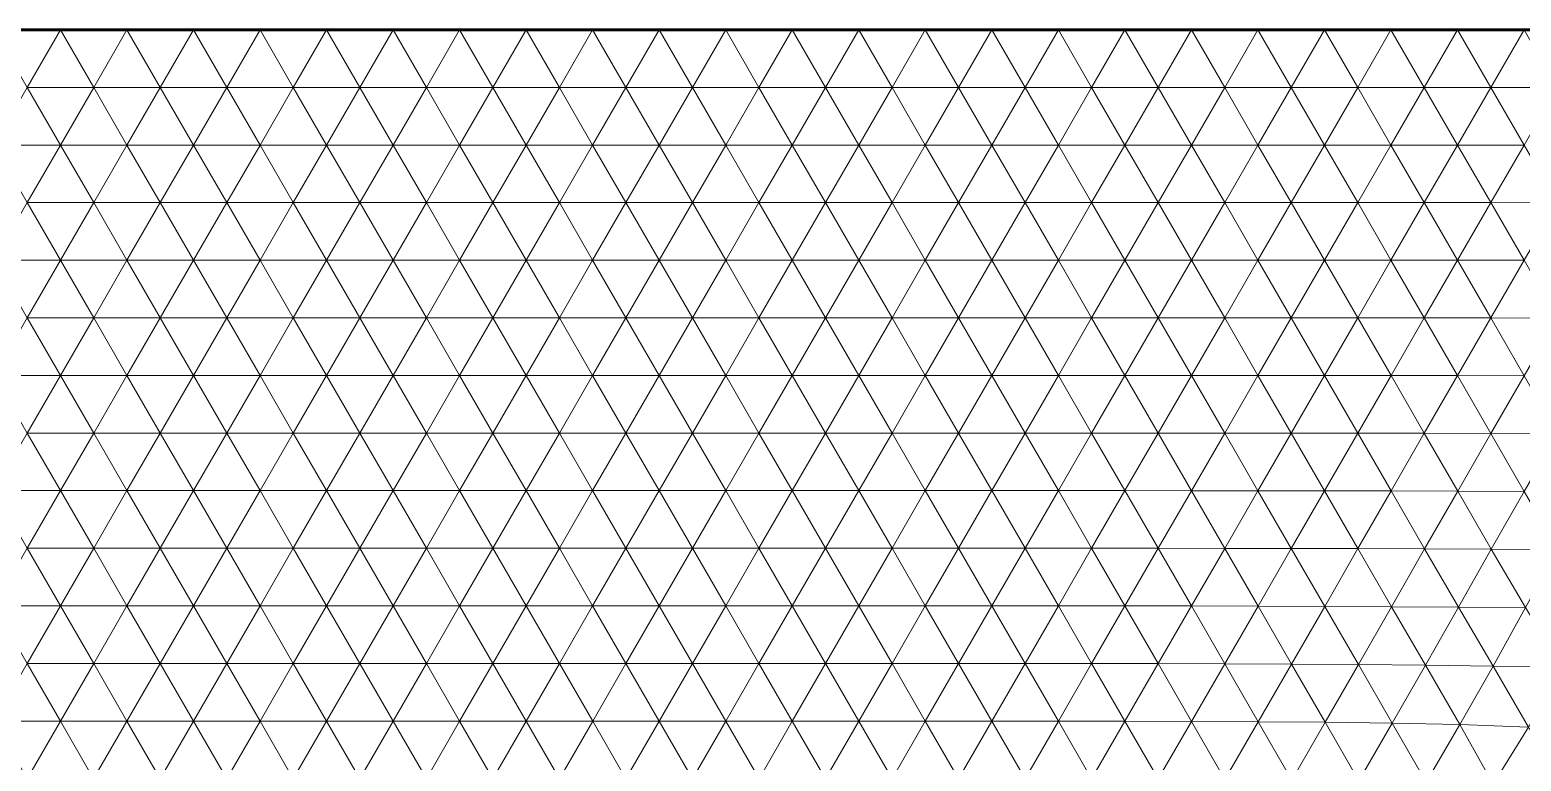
# Model space of a CAD drawing. Extents: x 1.2 to 53.9, y -43.5 to 3.2.
# Drawn here: x 8.108 to 12.591, y -25.373 to -23.174 of the extents above; entities that cross this region are included whole.
import ezdxf

# ---------------------------------------------------------------- set-up
doc = ezdxf.new("R2010")
doc.units = 0
doc.header["$MEASUREMENT"] = 0
doc.layers.add('layer', color=7, linetype='Continuous')

msp = doc.modelspace()

# ---------------------------------------------------------------- linework, layer by layer
at = {"color": 1, "lineweight": 60}
msp.add_line((2, -23.1743), (15, -23.1743), dxfattribs=at)
at = {"layer": 'layer', "color": 47, "lineweight": 9}
for points in [[(8.2, -23.1743), (8, -23.1743), (8.1, -23.3475)], [(8.3, -23.3475), (8.2, -23.1743), (8.1, -23.3475)], [(8.4, -23.1743), (8.2, -23.1743), (8.3, -23.3475)], [(8.5, -23.3475), (8.4, -23.1743), (8.3, -23.3475)], [(8.6, -23.1743), (8.4, -23.1743), (8.5, -23.3475)], [(8.7, -23.3475), (8.6, -23.1743), (8.5, -23.3475)], [(8.8, -23.1743), (8.6, -23.1743), (8.7, -23.3475)], [(8.9, -23.3475), (8.8, -23.1743), (8.7, -23.3475)], [(9, -23.1743), (8.8, -23.1743), (8.9, -23.3475)], [(9.1, -23.3475), (9, -23.1743), (8.9, -23.3475)], [(9.2, -23.1743), (9, -23.1743), (9.1, -23.3475)], [(9.3, -23.3475), (9.2, -23.1743), (9.1, -23.3475)], [(9.4, -23.1743), (9.2, -23.1743), (9.3, -23.3475)], [(9.5, -23.3475), (9.4, -23.1743), (9.3, -23.3475)], [(9.6, -23.1743), (9.4, -23.1743), (9.5, -23.3475)], [(9.7, -23.3475), (9.6, -23.1743), (9.5, -23.3475)], [(9.8, -23.1743), (9.6, -23.1743), (9.7, -23.3475)], [(9.9, -23.3475), (9.8, -23.1743), (9.7, -23.3475)], [(10, -23.1743), (9.8, -23.1743), (9.9, -23.3475)], [(10.1, -23.3475), (10, -23.1743), (9.9, -23.3475)], [(10.2, -23.1743), (10, -23.1743), (10.1, -23.3475)], [(10.3, -23.3475), (10.2, -23.1743), (10.1, -23.3475)], [(10.4, -23.1743), (10.2, -23.1743), (10.3, -23.3475)], [(10.5, -23.3475), (10.4, -23.1743), (10.3, -23.3475)], [(10.6, -23.1743), (10.4, -23.1743), (10.5, -23.3475)], [(10.7, -23.3475), (10.6, -23.1743), (10.5, -23.3475)], [(10.8, -23.1743), (10.6, -23.1743), (10.7, -23.3475)], [(10.9, -23.3475), (10.8, -23.1743), (10.7, -23.3475)], [(11, -23.1743), (10.8, -23.1743), (10.9, -23.3475)], [(11.1, -23.3475), (11, -23.1743), (10.9, -23.3475)], [(11.2, -23.1743), (11, -23.1743), (11.1, -23.3475)], [(11.3, -23.3475), (11.2, -23.1743), (11.1, -23.3475)], [(11.4, -23.1743), (11.2, -23.1743), (11.3, -23.3475)], [(11.5, -23.3475), (11.4, -23.1743), (11.3, -23.3475)], [(11.6, -23.1743), (11.4, -23.1743), (11.5, -23.3475)], [(11.7, -23.3475), (11.6, -23.1743), (11.5, -23.3475)], [(11.8, -23.1743), (11.6, -23.1743), (11.7, -23.3475)], [(11.9, -23.3475), (11.8, -23.1743), (11.7, -23.3475)], [(12, -23.1743), (11.8, -23.1743), (11.9, -23.3475)], [(12.1, -23.3475), (12, -23.1743), (11.9, -23.3475)], [(12.2, -23.1743), (12, -23.1743), (12.1, -23.3475)], [(12.3, -23.3475), (12.2, -23.1743), (12.1, -23.3475)], [(12.4, -23.1743), (12.2, -23.1743), (12.3, -23.3475)], [(12.5, -23.3475), (12.4, -23.1743), (12.3, -23.3475)], [(12.6, -23.1743), (12.4, -23.1743), (12.5, -23.3475)], [(12.7, -23.3476), (12.6, -23.1743), (12.5, -23.3475)], [(8.2, -23.5207), (8.1, -23.3475), (8, -23.5207)], [(8.3, -23.3475), (8.1, -23.3475), (8.2, -23.5207)], [(8.4, -23.5207), (8.3, -23.3475), (8.2, -23.5207)], [(8.5, -23.3475), (8.3, -23.3475), (8.4, -23.5207)], [(8.6, -23.5207), (8.5, -23.3475), (8.4, -23.5207)], [(8.7, -23.3475), (8.5, -23.3475), (8.6, -23.5207)], [(8.8, -23.5207), (8.7, -23.3475), (8.6, -23.5207)], [(8.9, -23.3475), (8.7, -23.3475), (8.8, -23.5207)], [(9, -23.5207), (8.9, -23.3475), (8.8, -23.5207)], [(9.1, -23.3475), (8.9, -23.3475), (9, -23.5207)], [(9.2, -23.5207), (9.1, -23.3475), (9, -23.5207)], [(9.3, -23.3475), (9.1, -23.3475), (9.2, -23.5207)], [(9.4, -23.5207), (9.3, -23.3475), (9.2, -23.5207)], [(9.5, -23.3475), (9.3, -23.3475), (9.4, -23.5207)], [(9.6, -23.5207), (9.5, -23.3475), (9.4, -23.5207)], [(9.7, -23.3475), (9.5, -23.3475), (9.6, -23.5207)], [(9.8, -23.5207), (9.7, -23.3475), (9.6, -23.5207)], [(9.9, -23.3475), (9.7, -23.3475), (9.8, -23.5207)], [(10, -23.5207), (9.9, -23.3475), (9.8, -23.5207)], [(10.1, -23.3475), (9.9, -23.3475), (10, -23.5207)], [(10.2, -23.5207), (10.1, -23.3475), (10, -23.5207)], [(10.3, -23.3475), (10.1, -23.3475), (10.2, -23.5207)], [(10.4, -23.5207), (10.3, -23.3475), (10.2, -23.5207)], [(10.5, -23.3475), (10.3, -23.3475), (10.4, -23.5207)], [(10.6, -23.5207), (10.5, -23.3475), (10.4, -23.5207)], [(10.7, -23.3475), (10.5, -23.3475), (10.6, -23.5207)], [(10.8, -23.5207), (10.7, -23.3475), (10.6, -23.5207)], [(10.9, -23.3475), (10.7, -23.3475), (10.8, -23.5207)], [(11, -23.5207), (10.9, -23.3475), (10.8, -23.5207)], [(11.1, -23.3475), (10.9, -23.3475), (11, -23.5207)], [(11.2, -23.5207), (11.1, -23.3475), (11, -23.5207)], [(11.3, -23.3475), (11.1, -23.3475), (11.2, -23.5207)], [(11.4, -23.5207), (11.3, -23.3475), (11.2, -23.5207)], [(11.5, -23.3475), (11.3, -23.3475), (11.4, -23.5207)], [(11.6, -23.5207), (11.5, -23.3475), (11.4, -23.5207)], [(11.7, -23.3475), (11.5, -23.3475), (11.6, -23.5207)], [(11.8, -23.5207), (11.7, -23.3475), (11.6, -23.5207)], [(11.9, -23.3475), (11.7, -23.3475), (11.8, -23.5207)], [(12, -23.5207), (11.9, -23.3475), (11.8, -23.5207)], [(12.1, -23.3475), (11.9, -23.3475), (12, -23.5207)], [(12.2, -23.5207), (12.1, -23.3475), (12, -23.5207)], [(12.3, -23.3475), (12.1, -23.3475), (12.2, -23.5207)], [(12.4, -23.5208), (12.3, -23.3475), (12.2, -23.5207)], [(12.5, -23.3475), (12.3, -23.3475), (12.4, -23.5208)], [(12.6, -23.5208), (12.5, -23.3475), (12.4, -23.5208)], [(12.7, -23.3476), (12.5, -23.3475), (12.6, -23.5208)], [(8.2, -23.5207), (8, -23.5207), (8.1, -23.6939)], [(8.3, -23.6939), (8.2, -23.5207), (8.1, -23.6939)], [(8.4, -23.5207), (8.2, -23.5207), (8.3, -23.6939)], [(8.5, -23.6939), (8.4, -23.5207), (8.3, -23.6939)], [(8.6, -23.5207), (8.4, -23.5207), (8.5, -23.6939)], [(8.7, -23.6939), (8.6, -23.5207), (8.5, -23.6939)], [(8.8, -23.5207), (8.6, -23.5207), (8.7, -23.6939)], [(8.9, -23.6939), (8.8, -23.5207), (8.7, -23.6939)], [(9, -23.5207), (8.8, -23.5207), (8.9, -23.6939)], [(9.1, -23.6939), (9, -23.5207), (8.9, -23.6939)], [(9.2, -23.5207), (9, -23.5207), (9.1, -23.6939)], [(9.3, -23.6939), (9.2, -23.5207), (9.1, -23.6939)], [(9.4, -23.5207), (9.2, -23.5207), (9.3, -23.6939)], [(9.5, -23.6939), (9.4, -23.5207), (9.3, -23.6939)], [(9.6, -23.5207), (9.4, -23.5207), (9.5, -23.6939)], [(9.7, -23.6939), (9.6, -23.5207), (9.5, -23.6939)], [(9.8, -23.5207), (9.6, -23.5207), (9.7, -23.6939)], [(9.9, -23.6939), (9.8, -23.5207), (9.7, -23.6939)], [(10, -23.5207), (9.8, -23.5207), (9.9, -23.6939)], [(10.1, -23.6939), (10, -23.5207), (9.9, -23.6939)], [(10.2, -23.5207), (10, -23.5207), (10.1, -23.6939)], [(10.3, -23.6939), (10.2, -23.5207), (10.1, -23.6939)], [(10.4, -23.5207), (10.2, -23.5207), (10.3, -23.6939)], [(10.5, -23.6939), (10.4, -23.5207), (10.3, -23.6939)], [(10.6, -23.5207), (10.4, -23.5207), (10.5, -23.6939)], [(10.7, -23.6939), (10.6, -23.5207), (10.5, -23.6939)], [(10.8, -23.5207), (10.6, -23.5207), (10.7, -23.6939)], [(10.9, -23.6939), (10.8, -23.5207), (10.7, -23.6939)], [(11, -23.5207), (10.8, -23.5207), (10.9, -23.6939)], [(11.1, -23.6939), (11, -23.5207), (10.9, -23.6939)], [(11.2, -23.5207), (11, -23.5207), (11.1, -23.6939)], [(11.3, -23.6939), (11.2, -23.5207), (11.1, -23.6939)], [(11.4, -23.5207), (11.2, -23.5207), (11.3, -23.6939)], [(11.5, -23.6939), (11.4, -23.5207), (11.3, -23.6939)], [(11.6, -23.5207), (11.4, -23.5207), (11.5, -23.6939)], [(11.7, -23.6939), (11.6, -23.5207), (11.5, -23.6939)], [(11.8, -23.5207), (11.6, -23.5207), (11.7, -23.6939)], [(11.9, -23.6939), (11.8, -23.5207), (11.7, -23.6939)], [(12, -23.5207), (11.8, -23.5207), (11.9, -23.6939)], [(12.1, -23.6939), (12, -23.5207), (11.9, -23.6939)], [(12.2, -23.5207), (12, -23.5207), (12.1, -23.6939)], [(12.3, -23.694), (12.2, -23.5207), (12.1, -23.6939)], [(12.4, -23.5208), (12.2, -23.5207), (12.3, -23.694)], [(12.5, -23.694), (12.4, -23.5208), (12.3, -23.694)], [(12.6, -23.5208), (12.4, -23.5208), (12.5, -23.694)], [(12.7001, -23.6941), (12.6, -23.5208), (12.5, -23.694)], [(8.2, -23.8671), (8.1, -23.6939), (8, -23.8671)], [(8.3, -23.6939), (8.1, -23.6939), (8.2, -23.8671)], [(8.4, -23.8671), (8.3, -23.6939), (8.2, -23.8671)], [(8.5, -23.6939), (8.3, -23.6939), (8.4, -23.8671)], [(8.6, -23.8671), (8.5, -23.6939), (8.4, -23.8671)], [(8.7, -23.6939), (8.5, -23.6939), (8.6, -23.8671)], [(8.8, -23.8671), (8.7, -23.6939), (8.6, -23.8671)], [(8.9, -23.6939), (8.7, -23.6939), (8.8, -23.8671)], [(9, -23.8671), (8.9, -23.6939), (8.8, -23.8671)], [(9.1, -23.6939), (8.9, -23.6939), (9, -23.8671)], [(9.2, -23.8671), (9.1, -23.6939), (9, -23.8671)], [(9.3, -23.6939), (9.1, -23.6939), (9.2, -23.8671)], [(9.4, -23.8671), (9.3, -23.6939), (9.2, -23.8671)], [(9.5, -23.6939), (9.3, -23.6939), (9.4, -23.8671)], [(9.6, -23.8671), (9.5, -23.6939), (9.4, -23.8671)], [(9.7, -23.6939), (9.5, -23.6939), (9.6, -23.8671)], [(9.8, -23.8671), (9.7, -23.6939), (9.6, -23.8671)], [(9.9, -23.6939), (9.7, -23.6939), (9.8, -23.8671)], [(10, -23.8671), (9.9, -23.6939), (9.8, -23.8671)], [(10.1, -23.6939), (9.9, -23.6939), (10, -23.8671)], [(10.2, -23.8671), (10.1, -23.6939), (10, -23.8671)], [(10.3, -23.6939), (10.1, -23.6939), (10.2, -23.8671)], [(10.4, -23.8671), (10.3, -23.6939), (10.2, -23.8671)], [(10.5, -23.6939), (10.3, -23.6939), (10.4, -23.8671)], [(10.6, -23.8671), (10.5, -23.6939), (10.4, -23.8671)], [(10.7, -23.6939), (10.5, -23.6939), (10.6, -23.8671)], [(10.8, -23.8671), (10.7, -23.6939), (10.6, -23.8671)], [(10.9, -23.6939), (10.7, -23.6939), (10.8, -23.8671)], [(11, -23.8671), (10.9, -23.6939), (10.8, -23.8671)], [(11.1, -23.6939), (10.9, -23.6939), (11, -23.8671)], [(11.2, -23.8671), (11.1, -23.6939), (11, -23.8671)], [(11.3, -23.6939), (11.1, -23.6939), (11.2, -23.8671)], [(11.4, -23.8671), (11.3, -23.6939), (11.2, -23.8671)], [(11.5, -23.6939), (11.3, -23.6939), (11.4, -23.8671)], [(11.6, -23.8671), (11.5, -23.6939), (11.4, -23.8671)], [(11.7, -23.6939), (11.5, -23.6939), (11.6, -23.8671)], [(11.8, -23.8671), (11.7, -23.6939), (11.6, -23.8671)], [(11.9, -23.6939), (11.7, -23.6939), (11.8, -23.8671)], [(12, -23.8672), (11.9, -23.6939), (11.8, -23.8671)], [(12.1, -23.6939), (11.9, -23.6939), (12, -23.8672)], [(12.2, -23.8672), (12.1, -23.6939), (12, -23.8672)], [(12.3, -23.694), (12.1, -23.6939), (12.2, -23.8672)], [(12.4, -23.8673), (12.3, -23.694), (12.2, -23.8672)], [(12.5, -23.694), (12.3, -23.694), (12.4, -23.8673)], [(12.6001, -23.8674), (12.5, -23.694), (12.4, -23.8673)], [(12.7001, -23.6941), (12.5, -23.694), (12.6001, -23.8674)], [(8.2, -23.8671), (8, -23.8671), (8.1, -24.0403)], [(8.3, -24.0403), (8.2, -23.8671), (8.1, -24.0403)], [(8.4, -23.8671), (8.2, -23.8671), (8.3, -24.0403)], [(8.5, -24.0403), (8.4, -23.8671), (8.3, -24.0403)], [(8.6, -23.8671), (8.4, -23.8671), (8.5, -24.0403)], [(8.7, -24.0403), (8.6, -23.8671), (8.5, -24.0403)], [(8.8, -23.8671), (8.6, -23.8671), (8.7, -24.0403)], [(8.9, -24.0403), (8.8, -23.8671), (8.7, -24.0403)], [(9, -23.8671), (8.8, -23.8671), (8.9, -24.0403)], [(9.1, -24.0403), (9, -23.8671), (8.9, -24.0403)], [(9.2, -23.8671), (9, -23.8671), (9.1, -24.0403)], [(9.3, -24.0403), (9.2, -23.8671), (9.1, -24.0403)], [(9.4, -23.8671), (9.2, -23.8671), (9.3, -24.0403)], [(9.5, -24.0403), (9.4, -23.8671), (9.3, -24.0403)], [(9.6, -23.8671), (9.4, -23.8671), (9.5, -24.0403)], [(9.7, -24.0403), (9.6, -23.8671), (9.5, -24.0403)], [(9.8, -23.8671), (9.6, -23.8671), (9.7, -24.0403)], [(9.9, -24.0403), (9.8, -23.8671), (9.7, -24.0403)], [(10, -23.8671), (9.8, -23.8671), (9.9, -24.0403)], [(10.1, -24.0403), (10, -23.8671), (9.9, -24.0403)], [(10.2, -23.8671), (10, -23.8671), (10.1, -24.0403)], [(10.3, -24.0403), (10.2, -23.8671), (10.1, -24.0403)], [(10.4, -23.8671), (10.2, -23.8671), (10.3, -24.0403)], [(10.5, -24.0403), (10.4, -23.8671), (10.3, -24.0403)], [(10.6, -23.8671), (10.4, -23.8671), (10.5, -24.0403)], [(10.7, -24.0403), (10.6, -23.8671), (10.5, -24.0403)], [(10.8, -23.8671), (10.6, -23.8671), (10.7, -24.0403)], [(10.9, -24.0403), (10.8, -23.8671), (10.7, -24.0403)], [(11, -23.8671), (10.8, -23.8671), (10.9, -24.0403)], [(11.1, -24.0403), (11, -23.8671), (10.9, -24.0403)], [(11.2, -23.8671), (11, -23.8671), (11.1, -24.0403)], [(11.3, -24.0403), (11.2, -23.8671), (11.1, -24.0403)], [(11.4, -23.8671), (11.2, -23.8671), (11.3, -24.0403)], [(11.5, -24.0403), (11.4, -23.8671), (11.3, -24.0403)], [(11.6, -23.8671), (11.4, -23.8671), (11.5, -24.0403)], [(11.7, -24.0404), (11.6, -23.8671), (11.5, -24.0403)], [(11.8, -23.8671), (11.6, -23.8671), (11.7, -24.0404)], [(11.9, -24.0404), (11.8, -23.8671), (11.7, -24.0404)], [(12, -23.8672), (11.8, -23.8671), (11.9, -24.0404)], [(12.1, -24.0404), (12, -23.8672), (11.9, -24.0404)], [(12.2, -23.8672), (12, -23.8672), (12.1, -24.0404)], [(12.3, -24.0405), (12.2, -23.8672), (12.1, -24.0404)], [(12.4, -23.8673), (12.2, -23.8672), (12.3, -24.0405)], [(12.5001, -24.0407), (12.4, -23.8673), (12.3, -24.0405)], [(12.6001, -23.8674), (12.4, -23.8673), (12.5001, -24.0407)], [(12.7002, -24.041), (12.6001, -23.8674), (12.5001, -24.0407)], [(8.2, -24.2135), (8.1, -24.0403), (8, -24.2135)], [(8.3, -24.0403), (8.1, -24.0403), (8.2, -24.2135)], [(8.4, -24.2135), (8.3, -24.0403), (8.2, -24.2135)], [(8.5, -24.0403), (8.3, -24.0403), (8.4, -24.2135)], [(8.6, -24.2135), (8.5, -24.0403), (8.4, -24.2135)], [(8.7, -24.0403), (8.5, -24.0403), (8.6, -24.2135)], [(8.8, -24.2135), (8.7, -24.0403), (8.6, -24.2135)], [(8.9, -24.0403), (8.7, -24.0403), (8.8, -24.2135)], [(9, -24.2135), (8.9, -24.0403), (8.8, -24.2135)], [(9.1, -24.0403), (8.9, -24.0403), (9, -24.2135)], [(9.2, -24.2135), (9.1, -24.0403), (9, -24.2135)], [(9.3, -24.0403), (9.1, -24.0403), (9.2, -24.2135)], [(9.4, -24.2135), (9.3, -24.0403), (9.2, -24.2135)], [(9.5, -24.0403), (9.3, -24.0403), (9.4, -24.2135)], [(9.6, -24.2135), (9.5, -24.0403), (9.4, -24.2135)], [(9.7, -24.0403), (9.5, -24.0403), (9.6, -24.2135)], [(9.8, -24.2135), (9.7, -24.0403), (9.6, -24.2135)], [(9.9, -24.0403), (9.7, -24.0403), (9.8, -24.2135)], [(10, -24.2135), (9.9, -24.0403), (9.8, -24.2135)], [(10.1, -24.0403), (9.9, -24.0403), (10, -24.2135)], [(10.2, -24.2135), (10.1, -24.0403), (10, -24.2135)], [(10.3, -24.0403), (10.1, -24.0403), (10.2, -24.2135)], [(10.4, -24.2135), (10.3, -24.0403), (10.2, -24.2135)], [(10.5, -24.0403), (10.3, -24.0403), (10.4, -24.2135)], [(10.6, -24.2135), (10.5, -24.0403), (10.4, -24.2135)], [(10.7, -24.0403), (10.5, -24.0403), (10.6, -24.2135)], [(10.8, -24.2135), (10.7, -24.0403), (10.6, -24.2135)], [(10.9, -24.0403), (10.7, -24.0403), (10.8, -24.2135)], [(11, -24.2135), (10.9, -24.0403), (10.8, -24.2135)], [(11.1, -24.0403), (10.9, -24.0403), (11, -24.2135)], [(11.2, -24.2135), (11.1, -24.0403), (11, -24.2135)], [(11.3, -24.0403), (11.1, -24.0403), (11.2, -24.2135)], [(11.4, -24.2136), (11.3, -24.0403), (11.2, -24.2135)], [(11.5, -24.0403), (11.3, -24.0403), (11.4, -24.2136)], [(11.6, -24.2136), (11.5, -24.0403), (11.4, -24.2136)], [(11.7, -24.0404), (11.5, -24.0403), (11.6, -24.2136)], [(11.8, -24.2136), (11.7, -24.0404), (11.6, -24.2136)], [(11.9, -24.0404), (11.7, -24.0404), (11.8, -24.2136)], [(12, -24.2137), (11.9, -24.0404), (11.8, -24.2136)], [(12.1, -24.0404), (11.9, -24.0404), (12, -24.2137)], [(12.2001, -24.2138), (12.1, -24.0404), (12, -24.2137)], [(12.3, -24.0405), (12.1, -24.0404), (12.2001, -24.2138)], [(12.4001, -24.214), (12.3, -24.0405), (12.2001, -24.2138)], [(12.5001, -24.0407), (12.3, -24.0405), (12.4001, -24.214)], [(12.6002, -24.2144), (12.5001, -24.0407), (12.4001, -24.214)], [(12.7002, -24.041), (12.5001, -24.0407), (12.6002, -24.2144)], [(8.2, -24.2135), (8, -24.2135), (8.1, -24.3868)], [(8.3, -24.3868), (8.2, -24.2135), (8.1, -24.3868)], [(8.4, -24.2135), (8.2, -24.2135), (8.3, -24.3868)], [(8.5, -24.3868), (8.4, -24.2135), (8.3, -24.3868)], [(8.6, -24.2135), (8.4, -24.2135), (8.5, -24.3868)], [(8.7, -24.3868), (8.6, -24.2135), (8.5, -24.3868)], [(8.8, -24.2135), (8.6, -24.2135), (8.7, -24.3868)], [(8.9, -24.3868), (8.8, -24.2135), (8.7, -24.3868)], [(9, -24.2135), (8.8, -24.2135), (8.9, -24.3868)], [(9.1, -24.3868), (9, -24.2135), (8.9, -24.3868)], [(9.2, -24.2135), (9, -24.2135), (9.1, -24.3868)], [(9.3, -24.3868), (9.2, -24.2135), (9.1, -24.3868)], [(9.4, -24.2135), (9.2, -24.2135), (9.3, -24.3868)], [(9.5, -24.3868), (9.4, -24.2135), (9.3, -24.3868)], [(9.6, -24.2135), (9.4, -24.2135), (9.5, -24.3868)], [(9.7, -24.3868), (9.6, -24.2135), (9.5, -24.3868)], [(9.8, -24.2135), (9.6, -24.2135), (9.7, -24.3868)], [(9.9, -24.3868), (9.8, -24.2135), (9.7, -24.3868)], [(10, -24.2135), (9.8, -24.2135), (9.9, -24.3868)], [(10.1, -24.3868), (10, -24.2135), (9.9, -24.3868)], [(10.2, -24.2135), (10, -24.2135), (10.1, -24.3868)], [(10.3, -24.3868), (10.2, -24.2135), (10.1, -24.3868)], [(10.4, -24.2135), (10.2, -24.2135), (10.3, -24.3868)], [(10.5, -24.3868), (10.4, -24.2135), (10.3, -24.3868)], [(10.6, -24.2135), (10.4, -24.2135), (10.5, -24.3868)], [(10.7, -24.3868), (10.6, -24.2135), (10.5, -24.3868)], [(10.8, -24.2135), (10.6, -24.2135), (10.7, -24.3868)], [(10.9, -24.3868), (10.8, -24.2135), (10.7, -24.3868)], [(11, -24.2135), (10.8, -24.2135), (10.9, -24.3868)], [(11.1, -24.3868), (11, -24.2135), (10.9, -24.3868)], [(11.2, -24.2135), (11, -24.2135), (11.1, -24.3868)], [(11.3, -24.3868), (11.2, -24.2135), (11.1, -24.3868)], [(11.4, -24.2136), (11.2, -24.2135), (11.3, -24.3868)], [(11.5, -24.3868), (11.4, -24.2136), (11.3, -24.3868)], [(11.6, -24.2136), (11.4, -24.2136), (11.5, -24.3868)], [(11.7, -24.3868), (11.6, -24.2136), (11.5, -24.3868)], [(11.8, -24.2136), (11.6, -24.2136), (11.7, -24.3868)], [(11.9001, -24.3869), (11.8, -24.2136), (11.7, -24.3868)], [(12, -24.2137), (11.8, -24.2136), (11.9001, -24.3869)], [(12.1001, -24.3871), (12, -24.2137), (11.9001, -24.3869)], [(12.2001, -24.2138), (12, -24.2137), (12.1001, -24.3871)], [(12.3002, -24.3874), (12.2001, -24.2138), (12.1001, -24.3871)], [(12.4001, -24.214), (12.2001, -24.2138), (12.3002, -24.3874)], [(12.5002, -24.3879), (12.4001, -24.214), (12.3002, -24.3874)], [(12.6002, -24.2144), (12.4001, -24.214), (12.5002, -24.3879)], [(12.7003, -24.3888), (12.6002, -24.2144), (12.5002, -24.3879)], [(8.2, -24.56), (8.1, -24.3868), (8, -24.56)], [(8.3, -24.3868), (8.1, -24.3868), (8.2, -24.56)], [(8.4, -24.56), (8.3, -24.3868), (8.2, -24.56)], [(8.5, -24.3868), (8.3, -24.3868), (8.4, -24.56)], [(8.6, -24.56), (8.5, -24.3868), (8.4, -24.56)], [(8.7, -24.3868), (8.5, -24.3868), (8.6, -24.56)], [(8.8, -24.56), (8.7, -24.3868), (8.6, -24.56)], [(8.9, -24.3868), (8.7, -24.3868), (8.8, -24.56)], [(9, -24.56), (8.9, -24.3868), (8.8, -24.56)], [(9.1, -24.3868), (8.9, -24.3868), (9, -24.56)], [(9.2, -24.56), (9.1, -24.3868), (9, -24.56)], [(9.3, -24.3868), (9.1, -24.3868), (9.2, -24.56)], [(9.4, -24.56), (9.3, -24.3868), (9.2, -24.56)], [(9.5, -24.3868), (9.3, -24.3868), (9.4, -24.56)], [(9.6, -24.56), (9.5, -24.3868), (9.4, -24.56)], [(9.7, -24.3868), (9.5, -24.3868), (9.6, -24.56)], [(9.8, -24.56), (9.7, -24.3868), (9.6, -24.56)], [(9.9, -24.3868), (9.7, -24.3868), (9.8, -24.56)], [(10, -24.56), (9.9, -24.3868), (9.8, -24.56)], [(10.1, -24.3868), (9.9, -24.3868), (10, -24.56)], [(10.2, -24.56), (10.1, -24.3868), (10, -24.56)], [(10.3, -24.3868), (10.1, -24.3868), (10.2, -24.56)], [(10.4, -24.56), (10.3, -24.3868), (10.2, -24.56)], [(10.5, -24.3868), (10.3, -24.3868), (10.4, -24.56)], [(10.6, -24.56), (10.5, -24.3868), (10.4, -24.56)], [(10.7, -24.3868), (10.5, -24.3868), (10.6, -24.56)], [(10.8, -24.56), (10.7, -24.3868), (10.6, -24.56)], [(10.9, -24.3868), (10.7, -24.3868), (10.8, -24.56)], [(11, -24.56), (10.9, -24.3868), (10.8, -24.56)], [(11.1, -24.3868), (10.9, -24.3868), (11, -24.56)], [(11.2, -24.56), (11.1, -24.3868), (11, -24.56)], [(11.3, -24.3868), (11.1, -24.3868), (11.2, -24.56)], [(11.4, -24.56), (11.3, -24.3868), (11.2, -24.56)], [(11.5, -24.3868), (11.3, -24.3868), (11.4, -24.56)], [(11.6, -24.5601), (11.5, -24.3868), (11.4, -24.56)], [(11.7, -24.3868), (11.5, -24.3868), (11.6, -24.5601)], [(11.8001, -24.5602), (11.7, -24.3868), (11.6, -24.5601)], [(11.9001, -24.3869), (11.7, -24.3868), (11.8001, -24.5602)], [(12.0002, -24.5604), (11.9001, -24.3869), (11.8001, -24.5602)], [(12.1001, -24.3871), (11.9001, -24.3869), (12.0002, -24.5604)], [(12.2004, -24.5608), (12.1001, -24.3871), (12.0002, -24.5604)], [(12.3002, -24.3874), (12.1001, -24.3871), (12.2004, -24.5608)], [(12.4006, -24.5614), (12.3002, -24.3874), (12.2004, -24.5608)], [(12.5002, -24.3879), (12.3002, -24.3874), (12.4006, -24.5614)], [(12.6006, -24.5622), (12.5002, -24.3879), (12.4006, -24.5614)], [(12.7003, -24.3888), (12.5002, -24.3879), (12.6006, -24.5622)], [(8.2, -24.56), (8, -24.56), (8.1, -24.7332)], [(8.3, -24.7332), (8.2, -24.56), (8.1, -24.7332)], [(8.4, -24.56), (8.2, -24.56), (8.3, -24.7332)], [(8.5, -24.7332), (8.4, -24.56), (8.3, -24.7332)], [(8.6, -24.56), (8.4, -24.56), (8.5, -24.7332)], [(8.7, -24.7332), (8.6, -24.56), (8.5, -24.7332)], [(8.8, -24.56), (8.6, -24.56), (8.7, -24.7332)], [(8.9, -24.7332), (8.8, -24.56), (8.7, -24.7332)], [(9, -24.56), (8.8, -24.56), (8.9, -24.7332)], [(9.1, -24.7332), (9, -24.56), (8.9, -24.7332)], [(9.2, -24.56), (9, -24.56), (9.1, -24.7332)], [(9.3, -24.7332), (9.2, -24.56), (9.1, -24.7332)], [(9.4, -24.56), (9.2, -24.56), (9.3, -24.7332)], [(9.5, -24.7332), (9.4, -24.56), (9.3, -24.7332)], [(9.6, -24.56), (9.4, -24.56), (9.5, -24.7332)], [(9.7, -24.7332), (9.6, -24.56), (9.5, -24.7332)], [(9.8, -24.56), (9.6, -24.56), (9.7, -24.7332)], [(9.9, -24.7332), (9.8, -24.56), (9.7, -24.7332)], [(10, -24.56), (9.8, -24.56), (9.9, -24.7332)], [(10.1, -24.7332), (10, -24.56), (9.9, -24.7332)], [(10.2, -24.56), (10, -24.56), (10.1, -24.7332)], [(10.3, -24.7332), (10.2, -24.56), (10.1, -24.7332)], [(10.4, -24.56), (10.2, -24.56), (10.3, -24.7332)], [(10.5, -24.7332), (10.4, -24.56), (10.3, -24.7332)], [(10.6, -24.56), (10.4, -24.56), (10.5, -24.7332)], [(10.7, -24.7332), (10.6, -24.56), (10.5, -24.7332)], [(10.8, -24.56), (10.6, -24.56), (10.7, -24.7332)], [(10.9, -24.7332), (10.8, -24.56), (10.7, -24.7332)], [(11, -24.56), (10.8, -24.56), (10.9, -24.7332)], [(11.1, -24.7332), (11, -24.56), (10.9, -24.7332)], [(11.2, -24.56), (11, -24.56), (11.1, -24.7332)], [(11.3, -24.7332), (11.2, -24.56), (11.1, -24.7332)], [(11.4, -24.56), (11.2, -24.56), (11.3, -24.7332)], [(11.5001, -24.7333), (11.4, -24.56), (11.3, -24.7332)], [(11.6, -24.5601), (11.4, -24.56), (11.5001, -24.7333)], [(11.7001, -24.7335), (11.6, -24.5601), (11.5001, -24.7333)], [(11.8001, -24.5602), (11.6, -24.5601), (11.7001, -24.7335)], [(11.9003, -24.7338), (11.8001, -24.5602), (11.7001, -24.7335)], [(12.0002, -24.5604), (11.8001, -24.5602), (11.9003, -24.7338)], [(12.1006, -24.7344), (12.0002, -24.5604), (11.9003, -24.7338)], [(12.2004, -24.5608), (12.0002, -24.5604), (12.1006, -24.7344)], [(12.3011, -24.7352), (12.2004, -24.5608), (12.1006, -24.7344)], [(12.4006, -24.5614), (12.2004, -24.5608), (12.3011, -24.7352)], [(12.5016, -24.7361), (12.4006, -24.5614), (12.3011, -24.7352)], [(12.6006, -24.5622), (12.4006, -24.5614), (12.5016, -24.7361)], [(12.7016, -24.7369), (12.6006, -24.5622), (12.5016, -24.7361)], [(8.2, -24.9064), (8.1, -24.7332), (8, -24.9064)], [(8.3, -24.7332), (8.1, -24.7332), (8.2, -24.9064)], [(8.4, -24.9064), (8.3, -24.7332), (8.2, -24.9064)], [(8.5, -24.7332), (8.3, -24.7332), (8.4, -24.9064)], [(8.6, -24.9064), (8.5, -24.7332), (8.4, -24.9064)], [(8.7, -24.7332), (8.5, -24.7332), (8.6, -24.9064)], [(8.8, -24.9064), (8.7, -24.7332), (8.6, -24.9064)], [(8.9, -24.7332), (8.7, -24.7332), (8.8, -24.9064)], [(9, -24.9064), (8.9, -24.7332), (8.8, -24.9064)], [(9.1, -24.7332), (8.9, -24.7332), (9, -24.9064)], [(9.2, -24.9064), (9.1, -24.7332), (9, -24.9064)], [(9.3, -24.7332), (9.1, -24.7332), (9.2, -24.9064)], [(9.4, -24.9064), (9.3, -24.7332), (9.2, -24.9064)], [(9.5, -24.7332), (9.3, -24.7332), (9.4, -24.9064)], [(9.6, -24.9064), (9.5, -24.7332), (9.4, -24.9064)], [(9.7, -24.7332), (9.5, -24.7332), (9.6, -24.9064)], [(9.8, -24.9064), (9.7, -24.7332), (9.6, -24.9064)], [(9.9, -24.7332), (9.7, -24.7332), (9.8, -24.9064)], [(10, -24.9064), (9.9, -24.7332), (9.8, -24.9064)], [(10.1, -24.7332), (9.9, -24.7332), (10, -24.9064)], [(10.2, -24.9064), (10.1, -24.7332), (10, -24.9064)], [(10.3, -24.7332), (10.1, -24.7332), (10.2, -24.9064)], [(10.4, -24.9064), (10.3, -24.7332), (10.2, -24.9064)], [(10.5, -24.7332), (10.3, -24.7332), (10.4, -24.9064)], [(10.6, -24.9064), (10.5, -24.7332), (10.4, -24.9064)], [(10.7, -24.7332), (10.5, -24.7332), (10.6, -24.9064)], [(10.8, -24.9064), (10.7, -24.7332), (10.6, -24.9064)], [(10.9, -24.7332), (10.7, -24.7332), (10.8, -24.9064)], [(11, -24.9064), (10.9, -24.7332), (10.8, -24.9064)], [(11.1, -24.7332), (10.9, -24.7332), (11, -24.9064)], [(11.2, -24.9064), (11.1, -24.7332), (11, -24.9064)], [(11.3, -24.7332), (11.1, -24.7332), (11.2, -24.9064)], [(11.4001, -24.9065), (11.3, -24.7332), (11.2, -24.9064)], [(11.5001, -24.7333), (11.3, -24.7332), (11.4001, -24.9065)], [(11.6001, -24.9067), (11.5001, -24.7333), (11.4001, -24.9065)], [(11.7001, -24.7335), (11.5001, -24.7333), (11.6001, -24.9067)], [(11.8004, -24.9071), (11.7001, -24.7335), (11.6001, -24.9067)], [(11.9003, -24.7338), (11.7001, -24.7335), (11.8004, -24.9071)], [(12.0008, -24.9079), (11.9003, -24.7338), (11.8004, -24.9071)], [(12.1006, -24.7344), (11.9003, -24.7338), (12.0008, -24.9079)], [(12.2016, -24.9091), (12.1006, -24.7344), (12.0008, -24.9079)], [(12.3011, -24.7352), (12.1006, -24.7344), (12.2016, -24.9091)], [(12.4029, -24.9106), (12.3011, -24.7352), (12.2016, -24.9091)], [(12.5016, -24.7361), (12.3011, -24.7352), (12.4029, -24.9106)], [(12.6044, -24.9117), (12.5016, -24.7361), (12.4029, -24.9106)], [(12.7016, -24.7369), (12.5016, -24.7361), (12.6044, -24.9117)], [(8.2, -24.9064), (8, -24.9064), (8.1, -25.0796)], [(8.3, -25.0796), (8.2, -24.9064), (8.1, -25.0796)], [(8.4, -24.9064), (8.2, -24.9064), (8.3, -25.0796)], [(8.5, -25.0796), (8.4, -24.9064), (8.3, -25.0796)], [(8.6, -24.9064), (8.4, -24.9064), (8.5, -25.0796)], [(8.7, -25.0796), (8.6, -24.9064), (8.5, -25.0796)], [(8.8, -24.9064), (8.6, -24.9064), (8.7, -25.0796)], [(8.9, -25.0796), (8.8, -24.9064), (8.7, -25.0796)], [(9, -24.9064), (8.8, -24.9064), (8.9, -25.0796)], [(9.1, -25.0796), (9, -24.9064), (8.9, -25.0796)], [(9.2, -24.9064), (9, -24.9064), (9.1, -25.0796)], [(9.3, -25.0796), (9.2, -24.9064), (9.1, -25.0796)], [(9.4, -24.9064), (9.2, -24.9064), (9.3, -25.0796)], [(9.5, -25.0796), (9.4, -24.9064), (9.3, -25.0796)], [(9.6, -24.9064), (9.4, -24.9064), (9.5, -25.0796)], [(9.7, -25.0796), (9.6, -24.9064), (9.5, -25.0796)], [(9.8, -24.9064), (9.6, -24.9064), (9.7, -25.0796)], [(9.9001, -25.0796), (9.8, -24.9064), (9.7, -25.0796)], [(10, -24.9064), (9.8, -24.9064), (9.9001, -25.0796)], [(10.1001, -25.0796), (10, -24.9064), (9.9001, -25.0796)], [(10.2, -24.9064), (10, -24.9064), (10.1001, -25.0796)], [(10.3, -25.0796), (10.2, -24.9064), (10.1001, -25.0796)], [(10.4, -24.9064), (10.2, -24.9064), (10.3, -25.0796)], [(10.5, -25.0796), (10.4, -24.9064), (10.3, -25.0796)], [(10.6, -24.9064), (10.4, -24.9064), (10.5, -25.0796)], [(10.7, -25.0796), (10.6, -24.9064), (10.5, -25.0796)], [(10.8, -24.9064), (10.6, -24.9064), (10.7, -25.0796)], [(10.9, -25.0796), (10.8, -24.9064), (10.7, -25.0796)], [(11, -24.9064), (10.8, -24.9064), (10.9, -25.0796)], [(11.1, -25.0796), (11, -24.9064), (10.9, -25.0796)], [(11.2, -24.9064), (11, -24.9064), (11.1, -25.0796)], [(11.3, -25.0797), (11.2, -24.9064), (11.1, -25.0796)], [(11.4001, -24.9065), (11.2, -24.9064), (11.3, -25.0797)], [(11.5001, -25.08), (11.4001, -24.9065), (11.3, -25.0797)], [(11.6001, -24.9067), (11.4001, -24.9065), (11.5001, -25.08)], [(11.7004, -25.0804), (11.6001, -24.9067), (11.5001, -25.08)], [(11.8004, -24.9071), (11.6001, -24.9067), (11.7004, -25.0804)], [(11.9009, -25.0813), (11.8004, -24.9071), (11.7004, -25.0804)], [(12.0008, -24.9079), (11.8004, -24.9071), (11.9009, -25.0813)], [(12.1019, -25.0829), (12.0008, -24.9079), (11.9009, -25.0813)], [(12.2016, -24.9091), (12.0008, -24.9079), (12.1019, -25.0829)], [(12.3037, -25.0852), (12.2016, -24.9091), (12.1019, -25.0829)], [(12.4029, -24.9106), (12.2016, -24.9091), (12.3037, -25.0852)], [(12.5067, -25.0882), (12.4029, -24.9106), (12.3037, -25.0852)], [(12.6044, -24.9117), (12.4029, -24.9106), (12.5067, -25.0882)], [(12.7112, -25.089), (12.6044, -24.9117), (12.5067, -25.0882)], [(8.1999, -25.2529), (8.1, -25.0796), (7.9999, -25.2528)], [(8.3, -25.0796), (8.1, -25.0796), (8.1999, -25.2529)], [(8.4, -25.2529), (8.3, -25.0796), (8.1999, -25.2529)], [(8.5, -25.0796), (8.3, -25.0796), (8.4, -25.2529)], [(8.6, -25.2529), (8.5, -25.0796), (8.4, -25.2529)], [(8.7, -25.0796), (8.5, -25.0796), (8.6, -25.2529)], [(8.8, -25.2529), (8.7, -25.0796), (8.6, -25.2529)], [(8.9, -25.0796), (8.7, -25.0796), (8.8, -25.2529)], [(9, -25.2529), (8.9, -25.0796), (8.8, -25.2529)], [(9.1, -25.0796), (8.9, -25.0796), (9, -25.2529)], [(9.2001, -25.2529), (9.1, -25.0796), (9, -25.2529)], [(9.3, -25.0796), (9.1, -25.0796), (9.2001, -25.2529)], [(9.4001, -25.2529), (9.3, -25.0796), (9.2001, -25.2529)], [(9.5, -25.0796), (9.3, -25.0796), (9.4001, -25.2529)], [(9.6001, -25.2528), (9.5, -25.0796), (9.4001, -25.2529)], [(9.7, -25.0796), (9.5, -25.0796), (9.6001, -25.2528)], [(9.8001, -25.2528), (9.7, -25.0796), (9.6001, -25.2528)], [(9.9001, -25.0796), (9.7, -25.0796), (9.8001, -25.2528)], [(10.0001, -25.2528), (9.9001, -25.0796), (9.8001, -25.2528)], [(10.1001, -25.0796), (9.9001, -25.0796), (10.0001, -25.2528)], [(10.2001, -25.2528), (10.1001, -25.0796), (10.0001, -25.2528)], [(10.3, -25.0796), (10.1001, -25.0796), (10.2001, -25.2528)], [(10.4001, -25.2528), (10.3, -25.0796), (10.2001, -25.2528)], [(10.5, -25.0796), (10.3, -25.0796), (10.4001, -25.2528)], [(10.6001, -25.2528), (10.5, -25.0796), (10.4001, -25.2528)], [(10.7, -25.0796), (10.5, -25.0796), (10.6001, -25.2528)], [(10.8001, -25.2528), (10.7, -25.0796), (10.6001, -25.2528)], [(10.9, -25.0796), (10.7, -25.0796), (10.8001, -25.2528)], [(11, -25.2528), (10.9, -25.0796), (10.8001, -25.2528)], [(11.1, -25.0796), (10.9, -25.0796), (11, -25.2528)], [(11.2, -25.2529), (11.1, -25.0796), (11, -25.2528)], [(11.3, -25.0797), (11.1, -25.0796), (11.2, -25.2529)], [(11.4001, -25.2532), (11.3, -25.0797), (11.2, -25.2529)], [(11.5001, -25.08), (11.3, -25.0797), (11.4001, -25.2532)], [(11.6003, -25.2537), (11.5001, -25.08), (11.4001, -25.2532)], [(11.7004, -25.0804), (11.5001, -25.08), (11.6003, -25.2537)], [(11.8009, -25.2548), (11.7004, -25.0804), (11.6003, -25.2537)], [(11.9009, -25.0813), (11.7004, -25.0804), (11.8009, -25.2548)], [(12.002, -25.2565), (11.9009, -25.0813), (11.8009, -25.2548)], [(12.1019, -25.0829), (11.9009, -25.0813), (12.002, -25.2565)], [(12.2038, -25.2592), (12.1019, -25.0829), (12.002, -25.2565)], [(12.3037, -25.0852), (12.1019, -25.0829), (12.2038, -25.2592)], [(12.4067, -25.2634), (12.3037, -25.0852), (12.2038, -25.2592)], [(12.5067, -25.0882), (12.3037, -25.0852), (12.4067, -25.2634)], [(12.6136, -25.2707), (12.5067, -25.0882), (12.4067, -25.2634)], [(12.7112, -25.089), (12.5067, -25.0882), (12.6136, -25.2707)], [(8.1999, -25.2529), (7.9999, -25.2528), (8.0998, -25.4261)], [(8.2999, -25.4262), (8.1999, -25.2529), (8.0998, -25.4261)], [(8.4, -25.2529), (8.1999, -25.2529), (8.2999, -25.4262)], [(8.4999, -25.4262), (8.4, -25.2529), (8.2999, -25.4262)], [(8.6, -25.2529), (8.4, -25.2529), (8.4999, -25.4262)], [(8.7, -25.4262), (8.6, -25.2529), (8.4999, -25.4262)], [(8.8, -25.2529), (8.6, -25.2529), (8.7, -25.4262)], [(8.9001, -25.4262), (8.8, -25.2529), (8.7, -25.4262)], [(9, -25.2529), (8.8, -25.2529), (8.9001, -25.4262)], [(9.1001, -25.4262), (9, -25.2529), (8.9001, -25.4262)], [(9.2001, -25.2529), (9, -25.2529), (9.1001, -25.4262)], [(9.3002, -25.4262), (9.2001, -25.2529), (9.1001, -25.4262)], [(9.4001, -25.2529), (9.2001, -25.2529), (9.3002, -25.4262)], [(9.5002, -25.4261), (9.4001, -25.2529), (9.3002, -25.4262)], [(9.6001, -25.2528), (9.4001, -25.2529), (9.5002, -25.4261)], [(9.7003, -25.4261), (9.6001, -25.2528), (9.5002, -25.4261)], [(9.8001, -25.2528), (9.6001, -25.2528), (9.7003, -25.4261)], [(9.9002, -25.4261), (9.8001, -25.2528), (9.7003, -25.4261)], [(10.0001, -25.2528), (9.8001, -25.2528), (9.9002, -25.4261)], [(10.1002, -25.4261), (10.0001, -25.2528), (9.9002, -25.4261)], [(10.2001, -25.2528), (10.0001, -25.2528), (10.1002, -25.4261)], [(10.3002, -25.4261), (10.2001, -25.2528), (10.1002, -25.4261)], [(10.4001, -25.2528), (10.2001, -25.2528), (10.3002, -25.4261)], [(10.5002, -25.4261), (10.4001, -25.2528), (10.3002, -25.4261)], [(10.6001, -25.2528), (10.4001, -25.2528), (10.5002, -25.4261)], [(10.7001, -25.4261), (10.6001, -25.2528), (10.5002, -25.4261)], [(10.8001, -25.2528), (10.6001, -25.2528), (10.7001, -25.4261)], [(10.9001, -25.4261), (10.8001, -25.2528), (10.7001, -25.4261)], [(11, -25.2528), (10.8001, -25.2528), (10.9001, -25.4261)], [(11.1001, -25.4261), (11, -25.2528), (10.9001, -25.4261)], [(11.2, -25.2529), (11, -25.2528), (11.1001, -25.4261)], [(11.3001, -25.4264), (11.2, -25.2529), (11.1001, -25.4261)], [(11.4001, -25.2532), (11.2, -25.2529), (11.3001, -25.4264)], [(11.5002, -25.4269), (11.4001, -25.2532), (11.3001, -25.4264)], [(11.6003, -25.2537), (11.4001, -25.2532), (11.5002, -25.4269)], [(11.7007, -25.4281), (11.6003, -25.2537), (11.5002, -25.4269)], [(11.8009, -25.2548), (11.6003, -25.2537), (11.7007, -25.4281)], [(11.9019, -25.4301), (11.8009, -25.2548), (11.7007, -25.4281)], [(12.002, -25.2565), (11.8009, -25.2548), (11.9019, -25.4301)], [(12.1038, -25.4328), (12.002, -25.2565), (11.9019, -25.4301)], [(12.2038, -25.2592), (12.002, -25.2565), (12.1038, -25.4328)], [(12.306, -25.4364), (12.2038, -25.2592), (12.1038, -25.4328)], [(12.4067, -25.2634), (12.2038, -25.2592), (12.306, -25.4364)], [(12.5074, -25.4428), (12.4067, -25.2634), (12.306, -25.4364)], [(12.6136, -25.2707), (12.4067, -25.2634), (12.5074, -25.4428)], [(12.7276, -25.4725), (12.6136, -25.2707), (12.5074, -25.4428)]]:
    msp.add_3dface(points, dxfattribs=at)

doc.saveas('drawing.dxf')
